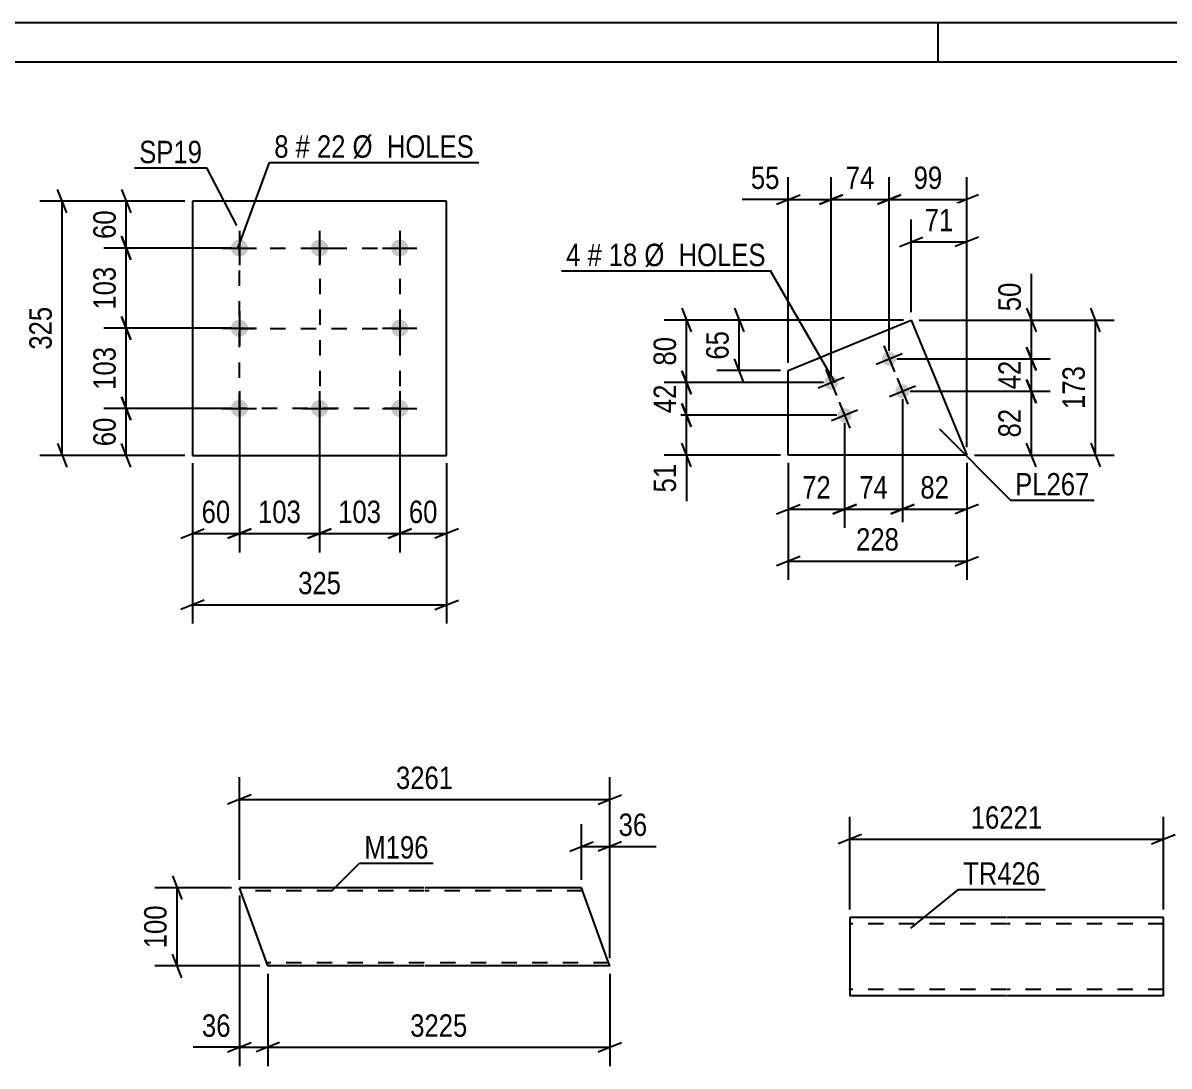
# Model space of a CAD drawing. Header units: millimetres. Extents: x 0 to 420, y 0 to 297.
# Drawn here: x 93 to 239.5, y 163.7 to 297 of the extents above; entities that cross this region are included whole.
import ezdxf

# ---------------------------------------------------------------- set-up
doc = ezdxf.new("R2010")
doc.units = ezdxf.units.MM
doc.linetypes.add('DXK_LINE_DOT2', pattern=[3.9198, 1.9599, -1.9599])
doc.styles.add('Arial Narrow', font='ARIALN.TTF', dxfattribs={"height": 0.2})

# ---------------------------------------------------------------- blocks, each defined once
blk = doc.blocks.new('Unknown-814463831-1135')
at = {"color": 5, "linetype": 'Continuous'}
for p, q in [((420, 297), (0, 297)), ((210, 292), (210, 297)), ((415, 292), (5, 292))]:
    blk.add_line(p, q, dxfattribs=at)
blk = doc.blocks.new('Part-814463831-1915 - 1899')
at = {"color": 2, "linetype": 'Continuous'}
for p, q in [((218.69, 182.65), (198.69, 182.65)), ((198.69, 182.65), (198.69, 172.65)), ((238.79, 182.65), (218.79, 182.65)), ((238.79, 172.65), (238.79, 182.65)), ((218.69, 172.65), (198.69, 172.65)), ((238.79, 172.65), (218.79, 172.65))]:
    blk.add_line(p, q, dxfattribs=at)
at = {"color": 7, "linetype": 'DXK_LINE_DOT2'}
for p, q in [((218.69, 181.85), (198.69, 181.85)), ((238.79, 181.85), (218.79, 181.85)), ((198.69, 173.45), (198.69, 173.51)), ((218.69, 173.45), (198.69, 173.45)), ((238.79, 173.45), (218.79, 173.45)), ((238.79, 173.45), (238.79, 173.51))]:
    blk.add_line(p, q, dxfattribs=at)
blk = doc.blocks.new('Part-814463831-1727 - 1725')
at = {"color": 2, "linetype": 'Continuous'}
for p, q in [((144.28, 186.45), (120.64, 186.45)), ((124.28, 176.45), (120.64, 186.45)), ((164.38, 186.45), (144.38, 186.45)), ((167.73, 177.25), (164.38, 186.45)), ((144.28, 176.45), (124.28, 176.45)), ((168.02, 176.45), (144.38, 176.45)), ((168.02, 176.45), (167.73, 177.25))]:
    blk.add_line(p, q, dxfattribs=at)
at = {"color": 7, "linetype": 'DXK_LINE_DOT2'}
for p, q in [((144.28, 186.05), (120.78, 186.05)), ((164.52, 186.05), (144.38, 186.05)), ((144.28, 176.85), (124.13, 176.85)), ((124.19, 176.69), (124.28, 176.45)), ((167.87, 176.85), (144.38, 176.85)), ((168, 176.51), (167.93, 176.69)), ((168.02, 176.45), (168, 176.51))]:
    blk.add_line(p, q, dxfattribs=at)
blk = doc.blocks.new('Part-814463831-1953 - 1937')
at = {"color": 2, "linetype": 'Continuous'}
for p, q in [((147.15, 274.22), (114.65, 274.22)), ((114.65, 274.22), (114.65, 241.72)), ((147.15, 241.72), (147.15, 274.22)), ((114.65, 241.72), (147.15, 241.72))]:
    blk.add_line(p, q, dxfattribs=at)
blk = doc.blocks.new('Bolt-814463831-1986 - 1937')
at = {"linetype": 'Continuous'}
for points in [[(120.65, 269.32, -1), (120.65, 267.12, -1)], [(130.9, 269.32, -1), (130.9, 267.12, -1)], [(141.15, 269.32, -1), (141.15, 267.12, -1)], [(120.65, 259.07, -1), (120.65, 256.87, -1)], [(141.15, 259.07, -1), (141.15, 256.87, -1)], [(120.65, 248.82, -1), (120.65, 246.62, -1)], [(130.9, 248.82, -1), (130.9, 246.62, -1)], [(141.15, 248.82, -1), (141.15, 246.62, -1)]]:
    blk.add_hatch(color=1, dxfattribs=at).paths.add_polyline_path(points)
at = {"color": 1, "linetype": 'Continuous'}
for p, q in [((120.65, 270.42), (120.65, 266.02)), ((130.9, 270.42), (130.9, 266.02)), ((141.15, 270.42), (141.15, 266.02)), ((118.45, 268.22), (122.85, 268.22)), ((128.7, 268.22), (133.1, 268.22)), ((138.95, 268.22), (143.35, 268.22)), ((120.65, 260.17), (120.65, 255.77)), ((141.15, 260.17), (141.15, 255.77)), ((118.45, 257.97), (122.85, 257.97)), ((138.95, 257.97), (143.35, 257.97)), ((120.65, 249.92), (120.65, 245.52)), ((130.9, 249.92), (130.9, 245.52)), ((141.15, 249.92), (141.15, 245.52)), ((118.45, 247.72), (122.85, 247.72)), ((128.7, 247.72), (133.1, 247.72)), ((138.95, 247.72), (143.35, 247.72))]:
    blk.add_line(p, q, dxfattribs=at)
blk = doc.blocks.new('Bolt-814463831-3044 - 3042')
at = {"linetype": 'Continuous'}
for points in [[(204.55, 254.42, -1), (202.89, 253.73, -1)], [(197.16, 251.37, -1), (195.49, 250.68, -1)], [(206.27, 250.25, -1), (204.6, 249.57, -1)], [(198.87, 247.21, -1), (197.21, 246.52, -1)]]:
    blk.add_hatch(color=1, dxfattribs=at).paths.add_polyline_path(points)
at = {"color": 1, "linetype": 'Continuous'}
for p, q in [((203.04, 255.74), (204.41, 252.41)), ((202.06, 253.39), (205.38, 254.76)), ((195.64, 252.69), (197.01, 249.36)), ((194.66, 250.34), (197.99, 251.71)), ((204.75, 251.58), (206.12, 248.25)), ((203.77, 249.23), (207.1, 250.6)), ((197.35, 248.53), (198.72, 245.2)), ((196.37, 246.18), (199.7, 247.55))]:
    blk.add_line(p, q, dxfattribs=at)
blk = doc.blocks.new('Part-814463831-3059 - 3042')
at = {"color": 2, "linetype": 'Continuous'}
for p, q in [((190.83, 252.55), (206.55, 259.02)), ((206.55, 259.02), (213.66, 241.76)), ((190.83, 241.76), (190.83, 252.55)), ((213.66, 241.76), (190.83, 241.76))]:
    blk.add_line(p, q, dxfattribs=at)
blk = doc.blocks.new('Rectangle-814463831-2074 - 1937')
at = {"color": 1, "linetype": 'DXK_LINE_DOT2'}
blk.add_lwpolyline([(120.65, 268.22), (141.15, 268.22), (141.15, 247.72), (120.65, 247.72), (120.65, 268.22)], close=True, dxfattribs=at)
blk = doc.blocks.new('Line-814463831-2067 - 1937')
at = {"color": 1, "linetype": 'DXK_LINE_DOT2'}
blk.add_line((120.65, 257.92), (141.15, 257.92), dxfattribs=at)
blk = doc.blocks.new('Line-814463831-2059 - 1937')
at = {"color": 1, "linetype": 'DXK_LINE_DOT2'}
blk.add_line((130.95, 268.22), (130.95, 247.72), dxfattribs=at)
blk = doc.blocks.new('StraightDimension-814463831-1923 - 1899')
at = {"color": 7, "linetype": 'Continuous'}
for p, q in [((198.69, 183.65), (198.69, 195.5)), ((238.79, 183.65), (238.79, 195.5)), ((200.19, 193.25), (197.19, 192.05)), ((198.69, 192.65), (238.79, 192.65)), ((237.29, 192.05), (240.29, 193.25))]:
    blk.add_line(p, q, dxfattribs=at)
at = {"color": 0}
blk.add_wipeout([(223.91, 193.4), (223.91, 197.6), (213.57, 197.6), (213.57, 193.4)], dxfattribs=at)
at = {"color": 3, "style": 'Arial Narrow'}
blk.add_text('16221', height=2.863, dxfattribs=at).set_placement((214.17, 194))
blk = doc.blocks.new('StraightDimension-814463831-1801 - 1725')
at = {"color": 7, "linetype": 'Continuous'}
for p, q in [((124.28, 175.45), (124.28, 163.65)), ((168.02, 175.45), (168.02, 163.65)), ((125.78, 166.65), (122.78, 165.45)), ((124.28, 166.05), (168.02, 166.05)), ((166.52, 165.45), (169.52, 166.65))]:
    blk.add_line(p, q, dxfattribs=at)
at = {"color": 0}
blk.add_wipeout([(150.41, 166.8), (150.41, 171), (141.89, 171), (141.89, 166.8)], dxfattribs=at)
at = {"color": 3, "style": 'Arial Narrow'}
blk.add_text('3225', height=2.863, dxfattribs=at).set_placement((142.49, 167.4))
blk = doc.blocks.new('StraightDimension-814463831-1730 - 1725')
at = {"color": 7, "linetype": 'Continuous'}
for p, q in [((164.38, 187.45), (164.38, 194.57)), ((168.02, 177.45), (168.02, 194.57)), ((162.88, 191.12), (165.88, 192.32)), ((169.52, 192.32), (166.52, 191.12)), ((164.38, 191.72), (168.02, 191.72)), ((168.02, 191.72), (173.93, 191.72)), ((168.02, 191.72), (173.93, 191.72))]:
    blk.add_line(p, q, dxfattribs=at)
at = {"color": 0}
blk.add_wipeout([(173.4, 192.47), (173.4, 196.67), (168.54, 196.67), (168.54, 192.47)], dxfattribs=at)
at = {"color": 3, "style": 'Arial Narrow'}
blk.add_text('36', height=2.863, dxfattribs=at).set_placement((169.14, 193.07))
blk = doc.blocks.new('StraightDimension-814463831-1757 - 1725')
at = {"color": 7, "linetype": 'Continuous'}
for p, q in [((112.08, 187.95), (113.28, 184.95)), ((119.64, 186.45), (109.83, 186.45)), ((112.68, 176.45), (112.68, 186.45)), ((113.28, 174.95), (112.08, 177.95)), ((123.28, 176.45), (109.83, 176.45))]:
    blk.add_line(p, q, dxfattribs=at)
at = {"color": 0}
blk.add_wipeout([(111.93, 184.79), (107.73, 184.79), (107.73, 178.11), (111.93, 178.11)], dxfattribs=at)
at = {"color": 3, "style": 'Arial Narrow'}
blk.add_text('100', height=2.863, rotation=90.0002, dxfattribs=at).set_placement((111.33, 178.71))
blk = doc.blocks.new('StraightDimension-814463831-1784 - 1725')
at = {"color": 7, "linetype": 'Continuous'}
for p, q in [((120.64, 185.45), (120.64, 163.65)), ((124.28, 175.45), (124.28, 163.65)), ((120.64, 166.05), (114.73, 166.05)), ((120.64, 166.05), (114.73, 166.05)), ((119.14, 165.45), (122.14, 166.65)), ((120.64, 166.05), (124.28, 166.05)), ((125.78, 166.65), (122.78, 165.45))]:
    blk.add_line(p, q, dxfattribs=at)
at = {"color": 0}
blk.add_wipeout([(120.11, 166.8), (120.11, 171), (115.26, 171), (115.26, 166.8)], dxfattribs=at)
at = {"color": 3, "style": 'Arial Narrow'}
blk.add_text('36', height=2.863, dxfattribs=at).set_placement((115.86, 167.4))
blk = doc.blocks.new('StraightDimension-814463831-1819 - 1725')
at = {"color": 7, "linetype": 'Continuous'}
for p, q in [((120.64, 187.45), (120.64, 200.57)), ((168.02, 177.45), (168.02, 200.57)), ((122.14, 198.32), (119.14, 197.12)), ((166.52, 197.12), (169.52, 198.32)), ((120.64, 197.72), (168.02, 197.72))]:
    blk.add_line(p, q, dxfattribs=at)
at = {"color": 0}
blk.add_wipeout([(148.59, 198.47), (148.59, 202.67), (140.07, 202.67), (140.07, 198.47)], dxfattribs=at)
at = {"color": 3, "style": 'Arial Narrow'}
blk.add_text('3261', height=2.863, dxfattribs=at).set_placement((140.67, 199.07))
blk = doc.blocks.new('StraightDimension-814463831-2013 - 1937')
at = {"color": 7, "linetype": 'Continuous'}
for p, q in [((98.6, 272.72), (97.4, 275.72)), ((113.65, 274.22), (95.15, 274.22)), ((98, 241.72), (98, 274.22)), ((97.4, 243.22), (98.6, 240.22)), ((113.65, 241.72), (95.15, 241.72))]:
    blk.add_line(p, q, dxfattribs=at)
at = {"color": 0}
blk.add_wipeout([(97.25, 261.31), (93.05, 261.31), (93.05, 254.63), (97.25, 254.63)], dxfattribs=at)
at = {"color": 3, "style": 'Arial Narrow'}
blk.add_text('325', height=2.863, rotation=90.0002, dxfattribs=at).set_placement((96.65, 255.23))
blk = doc.blocks.new('StraightDimension-814463831-1988 - 1937')
at = {"color": 7, "linetype": 'Continuous'}
for p, q in [((105.58, 275.72), (106.78, 272.72)), ((113.65, 274.22), (103.33, 274.22)), ((106.18, 268.22), (106.18, 274.22)), ((106.78, 266.72), (105.58, 269.72)), ((119.65, 268.22), (103.33, 268.22))]:
    blk.add_line(p, q, dxfattribs=at)
at = {"color": 0}
blk.add_wipeout([(105.43, 273.65), (101.23, 273.65), (101.23, 268.79), (105.43, 268.79)], dxfattribs=at)
at = {"color": 3, "style": 'Arial Narrow'}
blk.add_text('60', height=2.863, rotation=90.0002, dxfattribs=at).set_placement((104.83, 269.39))
blk = doc.blocks.new('StraightDimension-814463831-2002 - 1937')
at = {"color": 7, "linetype": 'Continuous'}
for p, q in [((105.58, 249.22), (106.78, 246.22)), ((119.65, 247.72), (103.33, 247.72)), ((106.18, 241.72), (106.18, 247.72)), ((106.78, 240.22), (105.58, 243.22)), ((113.65, 241.72), (103.33, 241.72))]:
    blk.add_line(p, q, dxfattribs=at)
at = {"color": 0}
blk.add_wipeout([(105.43, 247.15), (101.23, 247.15), (101.23, 242.29), (105.43, 242.29)], dxfattribs=at)
at = {"color": 3, "style": 'Arial Narrow'}
blk.add_text('60', height=2.863, rotation=90.0002, dxfattribs=at).set_placement((104.83, 242.89))
blk = doc.blocks.new('StraightDimension-814463831-2024 - 1937')
at = {"color": 7, "linetype": 'Continuous'}
for p, q in [((141.15, 246.72), (141.15, 229.32)), ((147.15, 240.72), (147.15, 229.32)), ((139.65, 231.12), (142.65, 232.32)), ((141.15, 231.72), (147.15, 231.72)), ((148.65, 232.32), (145.65, 231.12))]:
    blk.add_line(p, q, dxfattribs=at)
at = {"color": 0}
blk.add_wipeout([(146.58, 232.47), (146.58, 236.67), (141.72, 236.67), (141.72, 232.47)], dxfattribs=at)
at = {"color": 3, "style": 'Arial Narrow'}
blk.add_text('60', height=2.863, dxfattribs=at).set_placement((142.32, 233.07))
blk = doc.blocks.new('StraightDimension-814463831-2038 - 1937')
at = {"color": 7, "linetype": 'Continuous'}
for p, q in [((120.65, 246.72), (120.65, 229.32)), ((114.65, 240.72), (114.65, 229.32)), ((113.15, 231.12), (116.15, 232.32)), ((114.65, 231.72), (120.65, 231.72)), ((122.15, 232.32), (119.15, 231.12))]:
    blk.add_line(p, q, dxfattribs=at)
at = {"color": 0}
blk.add_wipeout([(120.08, 232.47), (120.08, 236.67), (115.22, 236.67), (115.22, 232.47)], dxfattribs=at)
at = {"color": 3, "style": 'Arial Narrow'}
blk.add_text('60', height=2.863, dxfattribs=at).set_placement((115.82, 233.07))
blk = doc.blocks.new('StraightDimension-814463831-2049 - 1937')
at = {"color": 7, "linetype": 'Continuous'}
for p, q in [((114.65, 240.72), (114.65, 220.22)), ((147.15, 240.72), (147.15, 220.22)), ((116.15, 223.22), (113.15, 222.02)), ((145.65, 222.02), (148.65, 223.22)), ((114.65, 222.62), (147.15, 222.62))]:
    blk.add_line(p, q, dxfattribs=at)
at = {"color": 0}
blk.add_wipeout([(134.24, 223.37), (134.24, 227.57), (127.56, 227.57), (127.56, 223.37)], dxfattribs=at)
at = {"color": 3, "style": 'Arial Narrow'}
blk.add_text('325', height=2.863, dxfattribs=at).set_placement((128.16, 223.97))
blk = doc.blocks.new('StraightDimension-814463831-4160 - 1937')
at = {"color": 7, "linetype": 'Continuous'}
for p, q in [((105.58, 259.47), (106.78, 256.47)), ((119.65, 257.97), (103.33, 257.97)), ((106.18, 247.72), (106.18, 257.97)), ((106.78, 246.22), (105.58, 249.22)), ((119.65, 247.72), (103.33, 247.72))]:
    blk.add_line(p, q, dxfattribs=at)
at = {"color": 0}
blk.add_wipeout([(105.43, 256.19), (101.23, 256.19), (101.23, 249.5), (105.43, 249.5)], dxfattribs=at)
at = {"color": 3, "style": 'Arial Narrow'}
blk.add_text('103', height=2.863, rotation=90.0002, dxfattribs=at).set_placement((104.83, 250.1))
blk = doc.blocks.new('StraightDimension-814463831-4162 - 1937')
at = {"color": 7, "linetype": 'Continuous'}
for p, q in [((105.58, 269.72), (106.78, 266.72)), ((119.65, 268.22), (103.33, 268.22)), ((106.18, 257.97), (106.18, 268.22)), ((106.78, 256.47), (105.58, 259.47)), ((119.65, 257.97), (103.33, 257.97))]:
    blk.add_line(p, q, dxfattribs=at)
at = {"color": 0}
blk.add_wipeout([(105.43, 266.44), (101.23, 266.44), (101.23, 259.75), (105.43, 259.75)], dxfattribs=at)
at = {"color": 3, "style": 'Arial Narrow'}
blk.add_text('103', height=2.863, rotation=90.0002, dxfattribs=at).set_placement((104.83, 260.35))
blk = doc.blocks.new('StraightDimension-814463831-4182 - 1937')
at = {"color": 7, "linetype": 'Continuous'}
for p, q in [((120.65, 246.72), (120.65, 229.32)), ((130.9, 246.72), (130.9, 229.32)), ((119.15, 231.12), (122.15, 232.32)), ((120.65, 231.72), (130.9, 231.72)), ((132.4, 232.32), (129.4, 231.12))]:
    blk.add_line(p, q, dxfattribs=at)
at = {"color": 0}
blk.add_wipeout([(129.12, 232.47), (129.12, 236.67), (122.43, 236.67), (122.43, 232.47)], dxfattribs=at)
at = {"color": 3, "style": 'Arial Narrow'}
blk.add_text('103', height=2.863, dxfattribs=at).set_placement((123.03, 233.07))
blk = doc.blocks.new('StraightDimension-814463831-4184 - 1937')
at = {"color": 7, "linetype": 'Continuous'}
for p, q in [((130.9, 246.72), (130.9, 229.32)), ((141.15, 246.72), (141.15, 229.32)), ((129.4, 231.12), (132.4, 232.32)), ((130.9, 231.72), (141.15, 231.72)), ((142.65, 232.32), (139.65, 231.12))]:
    blk.add_line(p, q, dxfattribs=at)
at = {"color": 0}
blk.add_wipeout([(139.37, 232.47), (139.37, 236.67), (132.68, 236.67), (132.68, 232.47)], dxfattribs=at)
at = {"color": 3, "style": 'Arial Narrow'}
blk.add_text('103', height=2.863, dxfattribs=at).set_placement((133.28, 233.07))
blk = doc.blocks.new('StraightDimension-814463831-3071 - 3042')
at = {"color": 7, "linetype": 'Continuous'}
for p, q in [((196.32, 252.03), (196.32, 277.28)), ((203.72, 255.07), (203.72, 277.28)), ((194.82, 273.83), (197.82, 275.03)), ((196.32, 274.43), (203.72, 274.43)), ((205.22, 275.03), (202.22, 273.83))]:
    blk.add_line(p, q, dxfattribs=at)
at = {"color": 0}
blk.add_wipeout([(202.45, 275.18), (202.45, 279.38), (197.59, 279.38), (197.59, 275.18)], dxfattribs=at)
at = {"color": 3, "style": 'Arial Narrow'}
blk.add_text('74', height=2.863, dxfattribs=at).set_placement((198.19, 275.78))
blk = doc.blocks.new('StraightDimension-814463831-3118 - 3042')
at = {"color": 7, "linetype": 'Continuous'}
for p, q in [((183.95, 260.52), (185.15, 257.52)), ((205.55, 259.02), (181.7, 259.02)), ((184.55, 252.55), (184.55, 259.02)), ((185.15, 251.05), (183.95, 254.05)), ((189.83, 252.55), (181.7, 252.55))]:
    blk.add_line(p, q, dxfattribs=at)
at = {"color": 0}
blk.add_wipeout([(183.8, 258.21), (179.6, 258.21), (179.6, 253.36), (183.8, 253.36)], dxfattribs=at)
at = {"color": 3, "style": 'Arial Narrow'}
blk.add_text('65', height=2.863, rotation=90.0002, dxfattribs=at).set_placement((183.2, 253.96))
blk = doc.blocks.new('StraightDimension-814463831-3081 - 3042')
at = {"color": 7, "linetype": 'Continuous'}
for p, q in [((203.72, 255.07), (203.72, 277.28)), ((213.66, 242.76), (213.66, 277.28)), ((202.22, 273.83), (205.22, 275.03)), ((203.72, 274.43), (213.66, 274.43)), ((215.16, 275.03), (212.16, 273.83))]:
    blk.add_line(p, q, dxfattribs=at)
at = {"color": 0}
blk.add_wipeout([(211.12, 275.18), (211.12, 279.38), (206.26, 279.38), (206.26, 275.18)], dxfattribs=at)
at = {"color": 3, "style": 'Arial Narrow'}
blk.add_text('99', height=2.863, dxfattribs=at).set_placement((206.86, 275.78))
blk = doc.blocks.new('StraightDimension-814463831-3090 - 3042')
at = {"color": 7, "linetype": 'Continuous'}
for p, q in [((198.04, 245.86), (198.04, 232.45)), ((190.83, 240.76), (190.83, 232.45)), ((189.33, 234.25), (192.33, 235.45)), ((190.83, 234.85), (198.04, 234.85)), ((199.54, 235.45), (196.54, 234.25))]:
    blk.add_line(p, q, dxfattribs=at)
at = {"color": 0}
blk.add_wipeout([(196.86, 235.6), (196.86, 239.8), (192.01, 239.8), (192.01, 235.6)], dxfattribs=at)
at = {"color": 3, "style": 'Arial Narrow'}
blk.add_text('72', height=2.863, dxfattribs=at).set_placement((192.61, 236.2))
blk = doc.blocks.new('StraightDimension-814463831-3061 - 3042')
at = {"color": 7, "linetype": 'Continuous'}
for p, q in [((190.83, 253.55), (190.83, 277.28)), ((196.32, 252.03), (196.32, 277.28)), ((190.83, 274.43), (184.92, 274.43)), ((190.83, 274.43), (184.92, 274.43)), ((189.33, 273.83), (192.33, 275.03)), ((190.83, 274.43), (196.32, 274.43)), ((197.82, 275.03), (194.82, 273.83))]:
    blk.add_line(p, q, dxfattribs=at)
at = {"color": 0}
blk.add_wipeout([(190.3, 275.18), (190.3, 279.38), (185.45, 279.38), (185.45, 275.18)], dxfattribs=at)
at = {"color": 3, "style": 'Arial Narrow'}
blk.add_text('55', height=2.863, dxfattribs=at).set_placement((186.05, 275.78))
blk = doc.blocks.new('StraightDimension-814463831-3096 - 3042')
at = {"color": 7, "linetype": 'Continuous'}
for p, q in [((205.43, 248.91), (205.43, 232.45)), ((198.04, 245.86), (198.04, 232.45)), ((196.54, 234.25), (199.54, 235.45)), ((198.04, 234.85), (205.43, 234.85)), ((206.93, 235.45), (203.93, 234.25))]:
    blk.add_line(p, q, dxfattribs=at)
at = {"color": 0}
blk.add_wipeout([(204.16, 235.6), (204.16, 239.8), (199.31, 239.8), (199.31, 235.6)], dxfattribs=at)
at = {"color": 3, "style": 'Arial Narrow'}
blk.add_text('74', height=2.863, dxfattribs=at).set_placement((199.91, 236.2))
blk = doc.blocks.new('StraightDimension-814463831-3104 - 3042')
at = {"color": 7, "linetype": 'Continuous'}
for p, q in [((205.43, 248.91), (205.43, 232.45)), ((213.66, 240.76), (213.66, 232.45)), ((203.93, 234.25), (206.93, 235.45)), ((205.43, 234.85), (213.66, 234.85)), ((215.16, 235.45), (212.16, 234.25))]:
    blk.add_line(p, q, dxfattribs=at)
at = {"color": 0}
blk.add_wipeout([(211.98, 235.6), (211.98, 239.8), (207.12, 239.8), (207.12, 235.6)], dxfattribs=at)
at = {"color": 3, "style": 'Arial Narrow'}
blk.add_text('82', height=2.863, dxfattribs=at).set_placement((207.72, 236.2))
blk = doc.blocks.new('StraightDimension-814463831-3111 - 3042')
at = {"color": 7, "linetype": 'Continuous'}
for p, q in [((230.7, 257.52), (229.5, 260.52)), ((207.55, 259.02), (232.5, 259.02)), ((230.1, 241.76), (230.1, 259.02)), ((229.5, 243.26), (230.7, 240.26)), ((214.66, 241.76), (232.5, 241.76))]:
    blk.add_line(p, q, dxfattribs=at)
at = {"color": 0}
blk.add_wipeout([(229.35, 253.73), (225.15, 253.73), (225.15, 247.05), (229.35, 247.05)], dxfattribs=at)
at = {"color": 3, "style": 'Arial Narrow'}
blk.add_text('173', height=2.863, rotation=90.0002, dxfattribs=at).set_placement((228.75, 247.65))
blk = doc.blocks.new('StraightDimension-814463831-3127 - 3042')
at = {"color": 7, "linetype": 'Continuous'}
for p, q in [((190.83, 240.76), (190.83, 225.8)), ((213.66, 240.76), (213.66, 225.8)), ((192.33, 228.8), (189.33, 227.6)), ((212.16, 227.6), (215.16, 228.8)), ((190.83, 228.2), (213.66, 228.2))]:
    blk.add_line(p, q, dxfattribs=at)
at = {"color": 0}
blk.add_wipeout([(205.59, 228.95), (205.59, 233.15), (198.9, 233.15), (198.9, 228.95)], dxfattribs=at)
at = {"color": 3, "style": 'Arial Narrow'}
blk.add_text('228', height=2.863, dxfattribs=at).set_placement((199.5, 229.55))
blk = doc.blocks.new('StraightDimension-814463831-3132 - 3042')
at = {"color": 7, "linetype": 'Continuous'}
for p, q in [((206.55, 260.02), (206.55, 271.87)), ((213.66, 242.76), (213.66, 271.87)), ((205.05, 268.42), (208.05, 269.62)), ((206.55, 269.02), (213.66, 269.02)), ((215.16, 269.62), (212.16, 268.42))]:
    blk.add_line(p, q, dxfattribs=at)
at = {"color": 0}
blk.add_wipeout([(212.53, 269.77), (212.53, 273.97), (207.68, 273.97), (207.68, 269.77)], dxfattribs=at)
at = {"color": 3, "style": 'Arial Narrow'}
blk.add_text('71', height=2.863, dxfattribs=at).set_placement((208.28, 270.37))
blk = doc.blocks.new('StraightDimension-814463831-3141 - 3042')
at = {"color": 7, "linetype": 'Continuous'}
for p, q in [((177.22, 248.36), (178.42, 245.36)), ((197.04, 246.86), (174.97, 246.86)), ((177.82, 241.76), (177.82, 246.86)), ((178.42, 240.26), (177.22, 243.26)), ((189.83, 241.76), (174.97, 241.76)), ((177.82, 241.76), (177.82, 235.85)), ((177.82, 241.76), (177.82, 235.85))]:
    blk.add_line(p, q, dxfattribs=at)
at = {"color": 0}
blk.add_wipeout([(177.07, 241.23), (172.87, 241.23), (172.87, 236.38), (177.07, 236.38)], dxfattribs=at)
at = {"color": 3, "style": 'Arial Narrow'}
blk.add_text('51', height=2.863, rotation=90.0002, dxfattribs=at).set_placement((176.47, 236.98))
blk = doc.blocks.new('StraightDimension-814463831-3147 - 3042')
at = {"color": 7, "linetype": 'Continuous'}
for p, q in [((177.22, 252.53), (178.42, 249.53)), ((195.32, 251.03), (174.97, 251.03)), ((177.82, 246.86), (177.82, 251.03)), ((178.42, 245.36), (177.22, 248.36)), ((197.04, 246.86), (174.97, 246.86))]:
    blk.add_line(p, q, dxfattribs=at)
at = {"color": 0}
blk.add_wipeout([(177.07, 251.37), (172.87, 251.37), (172.87, 246.52), (177.07, 246.52)], dxfattribs=at)
at = {"color": 3, "style": 'Arial Narrow'}
blk.add_text('42', height=2.863, rotation=90.0002, dxfattribs=at).set_placement((176.47, 247.12))
blk = doc.blocks.new('StraightDimension-814463831-3155 - 3042')
at = {"color": 7, "linetype": 'Continuous'}
for p, q in [((177.22, 260.52), (178.42, 257.52)), ((205.55, 259.02), (174.97, 259.02)), ((177.82, 251.03), (177.82, 259.02)), ((178.42, 249.53), (177.22, 252.53)), ((195.32, 251.03), (174.97, 251.03))]:
    blk.add_line(p, q, dxfattribs=at)
at = {"color": 0}
blk.add_wipeout([(177.07, 257.45), (172.87, 257.45), (172.87, 252.6), (177.07, 252.6)], dxfattribs=at)
at = {"color": 3, "style": 'Arial Narrow'}
blk.add_text('80', height=2.863, rotation=90.0002, dxfattribs=at).set_placement((176.47, 253.2))
blk = doc.blocks.new('StraightDimension-814463831-3164 - 3042')
at = {"color": 7, "linetype": 'Continuous'}
for p, q in [((221.31, 255.57), (222.51, 252.57)), ((204.72, 254.07), (224.31, 254.07)), ((221.91, 249.91), (221.91, 254.07)), ((222.51, 248.41), (221.31, 251.41)), ((206.43, 249.91), (224.31, 249.91))]:
    blk.add_line(p, q, dxfattribs=at)
at = {"color": 0}
blk.add_wipeout([(221.16, 254.42), (216.96, 254.42), (216.96, 249.56), (221.16, 249.56)], dxfattribs=at)
at = {"color": 3, "style": 'Arial Narrow'}
blk.add_text('42', height=2.863, rotation=90.0002, dxfattribs=at).set_placement((220.56, 250.16))
blk = doc.blocks.new('StraightDimension-814463831-3172 - 3042')
at = {"color": 7, "linetype": 'Continuous'}
for p, q in [((221.91, 259.02), (221.91, 264.93)), ((221.91, 259.02), (221.91, 264.93)), ((221.31, 260.52), (222.51, 257.52)), ((207.55, 259.02), (224.31, 259.02)), ((221.91, 254.07), (221.91, 259.02)), ((222.51, 252.57), (221.31, 255.57)), ((204.72, 254.07), (224.31, 254.07))]:
    blk.add_line(p, q, dxfattribs=at)
at = {"color": 0}
blk.add_wipeout([(221.16, 264.4), (216.96, 264.4), (216.96, 259.55), (221.16, 259.55)], dxfattribs=at)
at = {"color": 3, "style": 'Arial Narrow'}
blk.add_text('50', height=2.863, rotation=90.0002, dxfattribs=at).set_placement((220.56, 260.15))
blk = doc.blocks.new('StraightDimension-814463831-3180 - 3042')
at = {"color": 7, "linetype": 'Continuous'}
for p, q in [((221.31, 251.41), (222.51, 248.41)), ((206.43, 249.91), (224.31, 249.91)), ((221.91, 241.76), (221.91, 249.91)), ((222.51, 240.26), (221.31, 243.26)), ((214.66, 241.76), (224.31, 241.76))]:
    blk.add_line(p, q, dxfattribs=at)
at = {"color": 0}
blk.add_wipeout([(221.16, 248.26), (216.96, 248.26), (216.96, 243.41), (221.16, 243.41)], dxfattribs=at)
at = {"color": 3, "style": 'Arial Narrow'}
blk.add_text('82', height=2.863, rotation=90.0002, dxfattribs=at).set_placement((220.56, 244.01))
blk = doc.blocks.new('Mark-814463831-1911 - 1899')
at = {"color": 0}
blk.add_wipeout([(223.06, 186.84), (223.06, 189.84), (213.19, 189.84), (213.19, 186.84)], dxfattribs=at)
blk.add_wipeout([(223.06, 186.84), (223.06, 189.84), (213.19, 189.84), (213.19, 186.84)], dxfattribs=at)
at = {"color": 30, "linetype": 'Continuous'}
for p, q in [((206.5, 181.28), (212.59, 186.24)), ((212.59, 186.24), (223.66, 186.24))]:
    blk.add_line(p, q, dxfattribs=at)
at = {"color": 3, "style": 'Arial Narrow'}
blk.add_text('TR426', height=2.863, dxfattribs=at).set_placement((213.19, 186.84))
blk = doc.blocks.new('Mark-814463831-7937 - 1725')
at = {"color": 0}
blk.add_wipeout([(144.84, 190.18), (144.84, 193.18), (136.62, 193.18), (136.62, 190.18)], dxfattribs=at)
blk.add_wipeout([(144.84, 190.18), (144.84, 193.18), (136.62, 193.18), (136.62, 190.18)], dxfattribs=at)
at = {"color": 30, "linetype": 'Continuous'}
for p, q in [((132.48, 186.04), (136.02, 189.58)), ((136.02, 189.58), (145.44, 189.58))]:
    blk.add_line(p, q, dxfattribs=at)
at = {"color": 3, "style": 'Arial Narrow'}
blk.add_text('M196', height=2.863, dxfattribs=at).set_placement((136.62, 190.18))
blk = doc.blocks.new('Mark-814463831-1949 - 1937')
at = {"color": 0}
blk.add_wipeout([(115.88, 279.07), (115.88, 282.07), (107.84, 282.07), (107.84, 279.07)], dxfattribs=at)
blk.add_wipeout([(115.88, 279.07), (115.88, 282.07), (107.84, 282.07), (107.84, 279.07)], dxfattribs=at)
at = {"color": 30, "linetype": 'Continuous'}
for p in [(107.24, 278.47), (120.3, 271.12)]:
    blk.add_line(p, (116.48, 278.47), dxfattribs=at)
at = {"color": 3, "style": 'Arial Narrow'}
blk.add_text('SP19', height=2.863, dxfattribs=at).set_placement((107.84, 279.07))
blk = doc.blocks.new('Mark-814463831-1982 - 1937')
at = {"color": 0}
for points in [[(126.93, 279.77), (126.93, 282.77), (125.11, 282.77), (125.11, 279.77)], [(129.66, 279.77), (129.66, 282.77), (127.83, 282.77), (127.83, 279.77)], [(134.22, 279.77), (134.22, 282.77), (130.56, 282.77), (130.56, 279.77)], [(150.65, 279.77), (150.65, 282.77), (135.12, 282.77), (135.12, 279.77)]]:
    blk.add_wipeout(points, dxfattribs=at)
for points in [[(126.93, 279.77), (126.93, 282.77), (125.11, 282.77), (125.11, 279.77)], [(129.66, 279.77), (129.66, 282.77), (127.83, 282.77), (127.83, 279.77)], [(134.22, 279.77), (134.22, 282.77), (130.56, 282.77), (130.56, 279.77)], [(150.65, 279.77), (150.65, 282.77), (135.12, 282.77), (135.12, 279.77)]]:
    blk.add_wipeout(points, dxfattribs=at)
at = {"color": 7, "linetype": 'Continuous'}
for p, q in [((120.49, 268.29), (124.51, 279.17)), ((124.51, 279.17), (151.25, 279.17))]:
    blk.add_line(p, q, dxfattribs=at)
at = {"color": 3, "style": 'Arial Narrow'}
for s, height, p in [('8', 2.86, (125.11, 279.77)), ('#', 2.86, (127.83, 279.77)), ('22', 2.863, (130.56, 279.77)), ('Ø  HOLES', 2.863, (135.12, 279.77))]:
    blk.add_text(s, height=height, dxfattribs=at).set_placement(p)
blk = doc.blocks.new('Mark-814463831-3055 - 3042')
at = {"color": 0}
blk.add_wipeout([(229.35, 236.6), (229.35, 239.6), (219.84, 239.6), (219.84, 236.6)], dxfattribs=at)
blk.add_wipeout([(229.35, 236.6), (229.35, 239.6), (219.84, 239.6), (219.84, 236.6)], dxfattribs=at)
at = {"color": 30, "linetype": 'Continuous'}
for p, q in [((210.16, 245.1), (219.24, 236)), ((219.24, 236), (229.95, 236))]:
    blk.add_line(p, q, dxfattribs=at)
at = {"color": 3, "style": 'Arial Narrow'}
blk.add_text('PL267', height=2.863, dxfattribs=at).set_placement((219.84, 236.6))
blk = doc.blocks.new('Mark-814463831-4978 - 3042')
at = {"color": 0}
for points in [[(164.25, 265.91), (164.25, 268.91), (162.42, 268.91), (162.42, 265.91)], [(166.97, 265.91), (166.97, 268.91), (165.15, 268.91), (165.15, 265.91)], [(171.53, 265.91), (171.53, 268.91), (167.87, 268.91), (167.87, 265.91)], [(187.96, 265.91), (187.96, 268.91), (172.43, 268.91), (172.43, 265.91)]]:
    blk.add_wipeout(points, dxfattribs=at)
for points in [[(164.25, 265.91), (164.25, 268.91), (162.42, 268.91), (162.42, 265.91)], [(166.97, 265.91), (166.97, 268.91), (165.15, 268.91), (165.15, 265.91)], [(171.53, 265.91), (171.53, 268.91), (167.87, 268.91), (167.87, 265.91)], [(187.96, 265.91), (187.96, 268.91), (172.43, 268.91), (172.43, 265.91)]]:
    blk.add_wipeout(points, dxfattribs=at)
at = {"color": 7, "linetype": 'Continuous'}
for p in [(161.82, 265.31), (196.83, 251)]:
    blk.add_line(p, (188.56, 265.31), dxfattribs=at)
at = {"color": 3, "style": 'Arial Narrow'}
for s, height, p in [('4', 2.86, (162.42, 265.91)), ('#', 2.86, (165.15, 265.91)), ('18', 2.863, (167.87, 265.91)), ('Ø  HOLES', 2.863, (172.43, 265.91))]:
    blk.add_text(s, height=height, dxfattribs=at).set_placement(p)

msp = doc.modelspace()

# ---------------------------------------------------------------- block references
for name in ['Unknown-814463831-1135', 'Part-814463831-1953 - 1937', 'Bolt-814463831-1986 - 1937', 'Rectangle-814463831-2074 - 1937', 'Line-814463831-2059 - 1937', 'Part-814463831-3059 - 3042', 'Line-814463831-2067 - 1937', 'Bolt-814463831-3044 - 3042', 'Part-814463831-1727 - 1725', 'Part-814463831-1915 - 1899']:
    msp.add_blockref(name, (0, 0))

# ---------------------------------------------------------------- next in the draw order: block references
for name in ['StraightDimension-814463831-3071 - 3042', 'StraightDimension-814463831-2013 - 1937', 'StraightDimension-814463831-2024 - 1937', 'StraightDimension-814463831-3090 - 3042', 'StraightDimension-814463831-1730 - 1725', 'StraightDimension-814463831-1923 - 1899', 'StraightDimension-814463831-1801 - 1725']:
    msp.add_blockref(name, (0, 0))

# ---------------------------------------------------------------- next in the draw order: block references
for name in ['StraightDimension-814463831-1988 - 1937', 'StraightDimension-814463831-3118 - 3042', 'StraightDimension-814463831-2002 - 1937', 'Mark-814463831-1911 - 1899', 'StraightDimension-814463831-1757 - 1725']:
    msp.add_blockref(name, (0, 0))

# ---------------------------------------------------------------- next in the draw order: block references
for name in ['Mark-814463831-1949 - 1937', 'StraightDimension-814463831-3061 - 3042', 'StraightDimension-814463831-3081 - 3042', 'StraightDimension-814463831-2038 - 1937', 'StraightDimension-814463831-1784 - 1725']:
    msp.add_blockref(name, (0, 0))

# ---------------------------------------------------------------- next in the draw order: block references
for name in ['Mark-814463831-1982 - 1937', 'StraightDimension-814463831-4160 - 1937', 'StraightDimension-814463831-3096 - 3042', 'StraightDimension-814463831-2049 - 1937', 'StraightDimension-814463831-1819 - 1725']:
    msp.add_blockref(name, (0, 0))

# ---------------------------------------------------------------- next in the draw order: block references
for name in ['StraightDimension-814463831-4162 - 1937', 'StraightDimension-814463831-3104 - 3042', 'StraightDimension-814463831-4182 - 1937', 'Mark-814463831-7937 - 1725']:
    msp.add_blockref(name, (0, 0))

# ---------------------------------------------------------------- next in the draw order: block references
for name in ['StraightDimension-814463831-3111 - 3042', 'StraightDimension-814463831-4184 - 1937']:
    msp.add_blockref(name, (0, 0))

# ---------------------------------------------------------------- next in the draw order: block references
for name in ['StraightDimension-814463831-3132 - 3042', 'StraightDimension-814463831-3127 - 3042']:
    msp.add_blockref(name, (0, 0))

# ---------------------------------------------------------------- next in the draw order: block references
msp.add_blockref('StraightDimension-814463831-3141 - 3042', (0, 0))

# ---------------------------------------------------------------- next in the draw order: block references
msp.add_blockref('StraightDimension-814463831-3147 - 3042', (0, 0))

# ---------------------------------------------------------------- next in the draw order: block references
msp.add_blockref('StraightDimension-814463831-3155 - 3042', (0, 0))

# ---------------------------------------------------------------- next in the draw order: block references
for name in ['Mark-814463831-4978 - 3042', 'StraightDimension-814463831-3164 - 3042']:
    msp.add_blockref(name, (0, 0))

# ---------------------------------------------------------------- next in the draw order: block references
for name in ['StraightDimension-814463831-3172 - 3042', 'StraightDimension-814463831-3180 - 3042']:
    msp.add_blockref(name, (0, 0))

# ---------------------------------------------------------------- next in the draw order: block references
msp.add_blockref('Mark-814463831-3055 - 3042', (0, 0))

doc.saveas('drawing.dxf')
